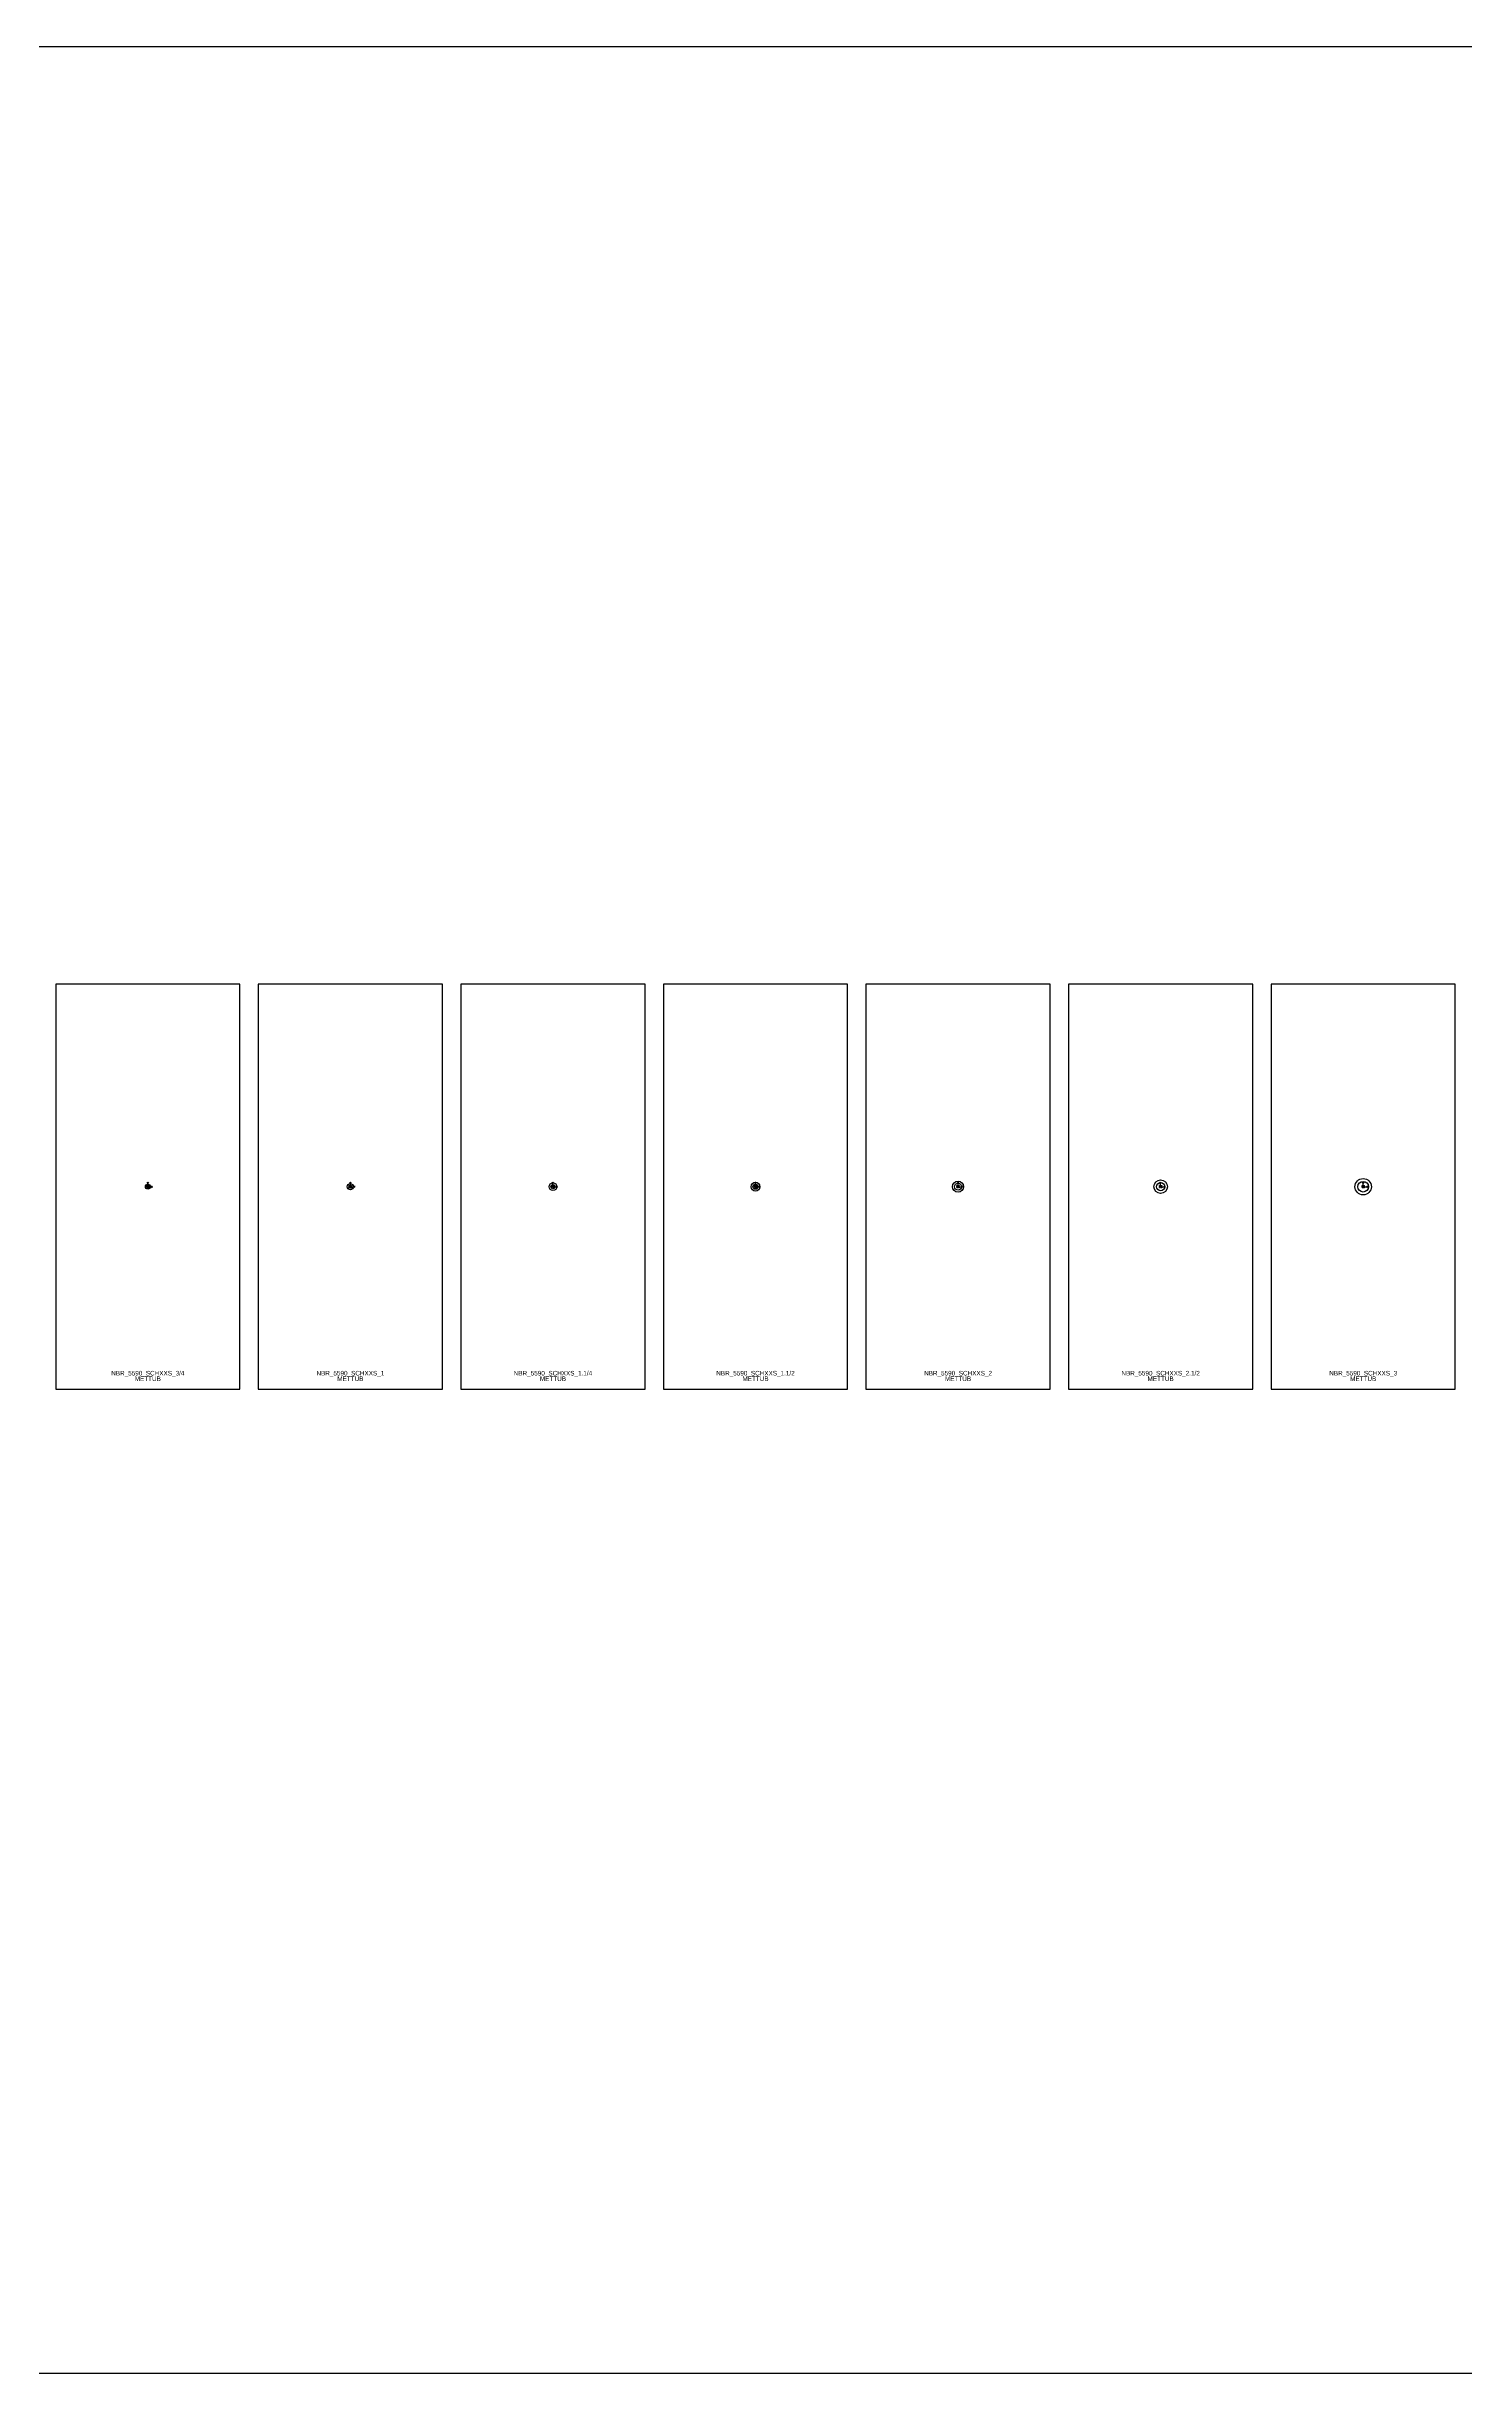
# Model space of a CAD drawing. Header units: millimetres. Extents: x -3707 to 123136, y -6444 to 6191.
# Drawn here: x 107250 to 114950, y -6444 to 6191 of the extents above; entities that cross this region are included whole.
import ezdxf
from ezdxf.enums import TextEntityAlignment as Align

# ---------------------------------------------------------------- set-up
doc = ezdxf.new("R2010")
doc.units = ezdxf.units.MM
for name, color, linetype in [('Hype_CoordinateSys', 6, 'Continuous'), ('Hype_ExactOuterSection', 8, 'Continuous'), ('Hype_Frame', 10, 'Continuous'), ('Hype_InnerSection', 2, 'Continuous'), ('Hype_OuterSection', 72, 'Continuous'), ('Hype_RefAxis', 1, 'Continuous'), ('Hype_SectionName', 41, 'Continuous'), ('Hype_TypeName', 45, 'Continuous')]:
    doc.layers.add(name, color=color, linetype=linetype)

# ---------------------------------------------------------------- blocks, each defined once
blk = doc.blocks.new('HYPE_COORDINATESYS')
at = {"layer": 'Hype_CoordinateSys', "linetype": 'Continuous'}
for p, q in [((-0.2, 0.8), (0, 1)), ((0, 0), (0, 1)), ((0.2, 0.8), (0, 1)), ((0, 0), (1, 0)), ((0.8, 0.2), (1, 0)), ((0.8, -0.2), (1, 0))]:
    blk.add_line(p, q, dxfattribs=at)
blk = doc.blocks.new('HYPE_REFAXIS4')
at = {"layer": 'Hype_ExactOuterSection'}
h = blk.add_hatch(color=4, dxfattribs=at)
edge = h.paths.add_edge_path(flags=0)
edge.add_arc((0, 0), 0.25, 0, 360)
at = {"layer": 'Hype_RefAxis', "color": 4, "linetype": 'Continuous'}
for centre in [(-1, 1), (-1, 0), (0, 1), (0, 0), (1, 1), (1, 0), (-1, -1), (0, -1), (1, -1)]:
    blk.add_circle(centre, 0.25, dxfattribs=at)
at = {"color": 4, "linetype": 'Continuous'}
blk.add_text('Middle Middle', height=0.125, dxfattribs=at).set_placement((2, 0))

msp = doc.modelspace()

# ---------------------------------------------------------------- linework, layer by layer
msp.add_lwpolyline([(-3707, 6191), (123136, 6191), (123136, -6444), (-3707, -6444)], close=True)
at = {"layer": 'Hype_ExactOuterSection'}
for centre, radius in [((107800, 0), 13.3), ((108900, 0), 16.7), ((110000, 0), 21.1), ((111100, 0), 24.1), ((112200, 0), 30.2), ((113300, 0), 36.5), ((114400, 0), 44.5)]:
    msp.add_circle(centre, radius, dxfattribs=at)
at = {"layer": 'Hype_Frame'}
for points in [[(108300, 1100), (107300, 1100), (107300, -1100), (108300, -1100)], [(109400, 1100), (108400, 1100), (108400, -1100), (109400, -1100)], [(110500, 1100), (109500, 1100), (109500, -1100), (110500, -1100)], [(111600, 1100), (110600, 1100), (110600, -1100), (111600, -1100)], [(112700, 1100), (111700, 1100), (111700, -1100), (112700, -1100)], [(113800, 1100), (112800, 1100), (112800, -1100), (113800, -1100)], [(114900, 1100), (113900, 1100), (113900, -1100), (114900, -1100)]]:
    msp.add_lwpolyline(points, close=True, dxfattribs=at)
at = {"layer": 'Hype_InnerSection'}
for centre, radius in [((107800, 0), 5.52), ((108900, 0), 7.61), ((110000, 0), 11.4), ((111100, 0), 14), ((112200, 0), 19.1), ((113300, 0), 22.5), ((114400, 0), 29.2)]:
    msp.add_circle(centre, radius, dxfattribs=at)
at = {"layer": 'Hype_OuterSection'}
for centre, radius in [((107800, 0), 13.3), ((108900, 0), 16.7), ((110000, 0), 21.1), ((111100, 0), 24.1), ((112200, 0), 30.2), ((113300, 0), 36.5), ((114400, 0), 44.5)]:
    msp.add_circle(centre, radius, dxfattribs=at)

# ---------------------------------------------------------------- block references
at = {"layer": 'Hype_InnerSection', "xscale": 25, "yscale": 25, "zscale": 25}
for p in [(107800, 0), (108900, 0), (110000, 0), (111100, 0), (112200, 0), (113300, 0), (114400, 0)]:
    msp.add_blockref('HYPE_COORDINATESYS', p, dxfattribs=at)
at = {"layer": 'Hype_RefAxis', "xscale": 5, "yscale": 5, "zscale": 5}
for p in [(107800, 0), (108900, 0), (110000, 0), (111100, 0), (112200, 0), (113300, 0), (114400, 0)]:
    msp.add_blockref('HYPE_REFAXIS4', p, dxfattribs=at)

# ---------------------------------------------------------------- texts
at = {"layer": 'Hype_SectionName'}
for s, p in [('NBR_5590_SCHXXS_3/4', (107800, -1025)), ('NBR_5590_SCHXXS_1', (108900, -1025)), ('NBR_5590_SCHXXS_1.1/4', (110000, -1025)), ('NBR_5590_SCHXXS_1.1/2', (111100, -1025)), ('NBR_5590_SCHXXS_2', (112200, -1025)), ('NBR_5590_SCHXXS_2.1/2', (113300, -1025)), ('NBR_5590_SCHXXS_3', (114400, -1025))]:
    msp.add_text(s, height=25, dxfattribs=at).set_placement(p, align=Align.CENTER)
at = {"layer": 'Hype_TypeName'}
for p in [(107800, -1055), (108900, -1055), (110000, -1055), (111100, -1055), (112200, -1055), (113300, -1055), (114400, -1055)]:
    msp.add_text('METTUB', height=25, dxfattribs=at).set_placement(p, align=Align.CENTER)

doc.saveas('drawing.dxf')
